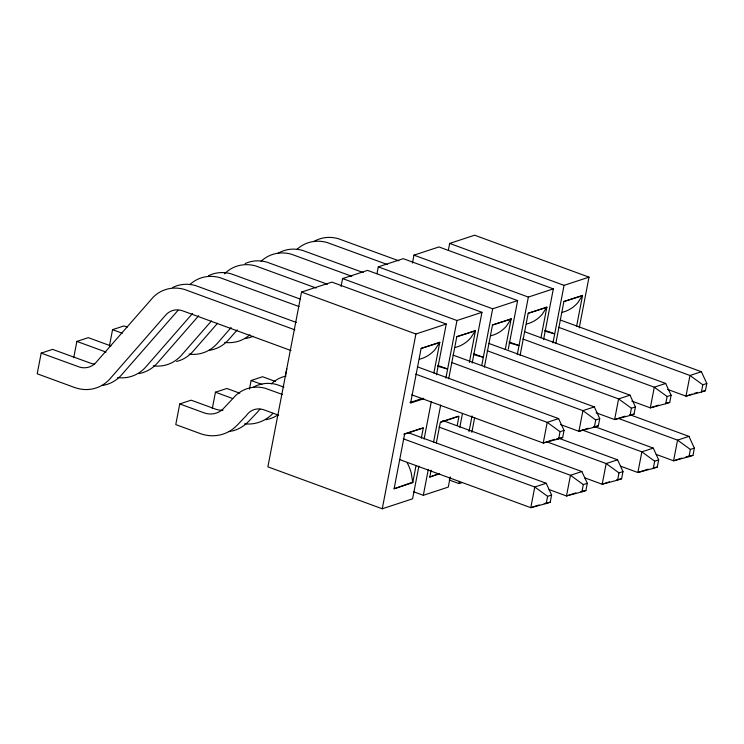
<?xml version="1.0" encoding="UTF-8"?>
<svg xmlns="http://www.w3.org/2000/svg" width="744" height="744" viewBox="0 0 744 744"><rect width="100%" height="100%" fill="white"/><g stroke="black" fill="none" stroke-linecap="round" stroke-linejoin="round"><path stroke-width="1.12" d="M94.628 364.011A22.125 18.553 71.8 0 1 91.326 363.472L52.592 349.373L41.18 353.121L37.2 373.786L74.307 387.392A44.212 37.088 71.8 0 0 110.307 378.464L165.27 315.568A21.139 17.698 68.6 0 1 183.275 311.048L290.997 350.545M73.73 357.715L76.874 341.403L88.285 337.655L110.949 345.96M109.424 345.997L112.558 329.676L123.969 325.928L127.215 327.118M222.977 410.223A25.343 21.26 71.8 0 1 215.993 409.284L191.162 400.179L179.75 403.927L175.77 424.592L201.326 433.966A47.411 39.776 71.8 0 0 237.327 425.038L246.292 415.636A20.376 17.093 71.8 0 1 264.511 410.046L278.647 415.226M212.3 408.521L215.444 392.209L226.855 388.461L239.81 393.204M249.463 389.186L251.137 380.482L262.548 376.734L275.503 381.486M436.477 374.799L446.251 324.04L331.88 282.106L301.534 292.067L267.877 466.841L382.258 508.784L412.594 498.815L418.9 466.097M285.361 376.38L286.821 368.764M341.078 286.477L342.593 278.582L367.564 270.379L481.945 312.322L472.17 363.081M376.985 273.634L378.287 266.863L403.257 258.661L517.638 300.595L508.291 349.103M412.455 263.041L413.98 255.146L438.951 246.943L553.331 288.877L543.557 339.636M382.258 508.784L415.915 334L446.251 324.04M416.045 465.558L412.762 482.633L394.097 488.771L404.615 434.124L423.28 427.995L421.309 438.244M433.864 373.023L439.788 342.287L421.123 348.425L410.595 403.062L423.773 398.728M448.362 250.189L449.664 243.418L474.644 235.216L589.016 277.159L579.241 327.918M424.108 439.034L431.269 401.853M413.515 491.7L423.317 495.299L428.312 469.352M433.529 442.28L440.69 405.089M445.898 378.045L456.974 320.515L481.945 312.322M439.667 473.798L429.781 477.044L431.102 470.217M436.356 442.894L440.309 422.406L458.974 416.277L457.216 425.382M448.697 378.817L456.807 336.697L475.481 330.569L469.343 362.44M450.241 476.941L448.288 487.097L423.317 495.299M459.801 427.316L462.405 413.794M449.199 479.982L459.011 483.572L459.439 481.321M468.999 431.687L472.04 415.905M481.805 365.192L492.668 308.797L517.638 300.595M471.836 432.311L474.681 417.514M484.391 367.099L492.5 324.979L511.165 318.851L505.25 349.587M517.275 354.6L528.352 297.079L553.331 288.877M520.084 355.372L528.194 313.261L546.859 307.123L540.944 337.86M552.969 342.882L564.045 285.352L589.016 277.159M555.777 343.654L563.887 301.534L582.552 295.405L576.628 326.142M399.342 459.476L530.798 507.678L546.217 503.558L547.612 496.332L551.602 495.02L546.189 483.265L408.186 432.664M411.776 394.832L543.232 443.024L558.651 438.904L560.046 431.678L564.036 430.367L558.623 418.612L417.347 366.82M546.217 503.558L550.207 502.246L551.602 495.02M558.651 438.904L562.641 437.593L564.036 430.367M549.109 489.58L566.491 495.96L581.91 491.84L583.305 484.604L587.295 483.302L581.882 471.538L442.792 420.546M560.455 424.536L578.925 431.306L594.344 427.186L595.739 419.96L599.729 418.649L594.317 406.894L453.04 355.093M581.91 491.84L585.9 490.529L587.295 483.302M594.344 427.186L598.334 425.875L599.729 418.649M584.803 477.862L602.184 484.232L617.604 480.113L618.999 472.886L622.988 471.575L617.576 459.82L558.67 438.225M596.149 412.808L614.618 419.579L630.038 415.468L631.424 408.233L635.413 406.922L630.01 395.166L488.734 343.375M617.604 480.113L621.593 478.801L622.988 471.575M630.038 415.468L634.028 414.157L635.413 406.922M620.496 466.144L637.878 472.514L653.297 468.394L654.683 461.168L658.673 459.857L653.269 448.102L594.354 426.498M631.842 401.09L650.312 407.861L665.722 403.741L667.117 396.515L671.107 395.204L665.694 383.448L524.427 331.657M653.297 468.394L657.287 467.083L658.673 459.857M665.722 403.741L669.721 402.43L671.107 395.204M667.535 389.372L685.996 396.143L701.415 392.023L702.81 384.797L706.8 383.486L701.387 371.73L560.111 319.929M656.189 454.417L673.571 460.796L688.981 456.677L690.376 449.441L694.366 448.13L688.953 436.375L630.047 414.78M688.981 456.677L692.98 455.365L694.366 448.13M701.415 392.023L705.405 390.712L706.8 383.486M421.123 348.425L439.565 342.631M439.788 342.287L435.008 349.624A41.413 34.745 71.8 0 1 419.588 359.175M456.807 336.697L475.258 330.913M475.481 330.569L470.701 337.906A41.413 34.745 71.8 0 1 455.282 347.457M492.5 324.979L510.942 319.195M511.165 318.851L506.394 326.188A41.413 34.745 71.8 0 1 490.975 335.73M528.194 313.261L546.635 307.467M546.859 307.123L542.078 314.461A41.413 34.745 71.8 0 1 526.668 324.012M563.887 301.534L582.329 295.749M582.552 295.405L577.772 302.743A41.413 34.745 71.8 0 1 562.352 312.294M192.557 313.457L146.001 366.746A44.212 37.088 71.8 0 1 117.636 377.561M198.695 315.735L157.412 362.998A44.212 37.088 71.8 0 1 138.849 373.609M211.463 320.952L181.685 355.018A44.212 37.088 71.8 0 1 153.329 365.834M217.564 323.268L193.096 351.28A44.212 37.088 71.8 0 1 176.644 361.445M231.124 327.574L217.378 343.3A44.212 37.088 71.8 0 1 189.023 354.116M237.206 329.927L228.789 339.552A44.212 37.088 71.8 0 1 209.157 350.34M177.974 310.378L121.718 374.716A44.212 37.088 71.8 0 1 102.086 385.504M409.935 402.56L423.113 398.235M403.862 434.105L421.43 428.33M440.653 422.025L458.22 416.249M558.623 418.612L547.212 422.36L415.747 374.158M594.317 406.894L582.905 410.642L451.441 362.44M630.01 395.166L618.599 398.914L487.134 350.712M665.694 383.448L654.292 387.196L522.818 338.994M701.387 371.73L689.976 375.478L558.511 327.276M412.688 482.186L394.097 488.771M438.495 473.714L429.781 477.044M554.643 439.276L543.232 443.024L547.212 422.36L560.046 431.678M588.262 428.237L578.925 431.306L582.905 410.642L595.739 419.96M624.988 416.175L614.618 419.579L618.599 398.914L631.424 408.233M658.607 405.136L650.312 407.861L654.292 387.196L667.117 396.515M692.227 394.097L685.996 396.143L689.976 375.478L702.81 384.797M694.301 393.418L697.407 392.395M459.011 483.572L462.266 482.503M546.189 483.265L534.778 487.013L403.313 438.811M581.882 471.538L570.471 475.286L439.007 427.084M617.576 459.82L606.165 463.568L546.412 441.657M653.269 448.102L641.858 451.85L582.106 429.939M688.953 436.375L677.552 440.123L618.878 418.621M539.102 504.953L530.798 507.678L534.778 487.013L547.612 496.332M575.828 492.891L566.491 495.96L570.471 475.286L583.305 484.604M609.448 481.852L602.184 484.232L606.165 463.568L618.999 472.886M648.247 469.111L637.878 472.514L641.858 451.85L654.683 461.168M681.867 458.062L673.571 460.796L677.552 440.123L690.376 449.441M702.41 391.344L705.405 390.712M665.713 403.276L669.721 402.43M630.029 414.994L634.028 414.157M593.331 426.926L598.334 425.875M556.642 438.858L562.641 437.593M685.977 456.835L692.98 455.365M653.288 467.92L657.287 467.083M616.59 479.852L621.593 478.801M580.906 491.579L585.9 490.529M544.208 503.511L550.207 502.246M422.527 427.977L423.28 427.995M544.85 331.127L554.708 333.861L544.906 330.271M509.156 342.854L519.014 345.588L509.212 341.989M473.463 354.572L483.321 357.306L473.519 353.716M437.779 366.29L447.628 369.033L437.825 365.434M449.664 243.418L564.045 285.352M413.98 255.146L528.352 297.079M398.849 260.809L338.288 238.684A42.622 35.693 68.6 0 0 313.633 241.642M387.54 264.594L327.127 242.525A43.217 36.196 68.6 0 0 296.772 249.547M378.287 266.863L492.668 308.797M363.156 272.527L302.594 250.412A42.622 35.693 68.6 0 0 277.94 253.36M351.856 276.312L291.434 254.243A43.217 36.196 68.6 0 0 261.079 261.274M342.593 278.582L456.974 320.515M327.462 284.245L266.901 262.13A42.622 35.693 68.6 0 0 245.148 263.562M316.163 288.03L255.75 265.961A43.217 36.196 68.6 0 0 224.576 273.783M301.534 292.067L415.915 334M300.492 299.162L231.207 273.848A42.622 35.693 68.6 0 0 208.478 275.754M298.986 306.537L220.057 277.689A43.217 36.196 68.6 0 0 189.701 284.71M296.4 322.468L195.523 285.575A42.622 35.693 68.6 0 0 172.785 287.472M294.875 329.843L184.363 289.407A43.217 36.196 68.6 0 0 153.19 297.219L95.148 363.444A22.125 18.553 71.8 0 1 79.924 367.22L41.18 353.121M284.003 387.131L276.787 384.583A42.473 35.628 71.8 0 0 253.518 387.103M112.558 329.676L122.276 333.238M251.137 380.482L261.935 384.443M282.404 394.478L265.385 388.331A42.473 35.628 71.8 0 0 233.17 398.217L222.549 409.488A25.343 21.26 71.8 0 1 204.581 413.032L179.75 403.927M76.874 341.403L106.02 352.089M215.444 392.209L232.714 398.542M412.762 482.633L411.255 472.998A41.413 34.745 71.8 0 0 407.293 462.945M249.938 334.726A44.212 37.088 71.8 0 1 224.716 342.398M253.127 336.26A44.212 37.088 71.8 0 1 244.85 338.613M273.02 413.311A47.411 39.776 71.8 0 1 244.637 423.848M271.355 383.858A42.473 35.628 71.8 0 1 286.003 376.073M276.768 415.663A47.411 39.776 71.8 0 1 265.766 419.746M231.124 431.26A47.411 39.776 71.8 0 1 229.013 431.641M232.165 431.018A47.411 39.776 71.8 0 0 248.738 421.29L257.703 411.888A20.376 17.093 71.8 0 1 259.972 409.209"/></g></svg>
